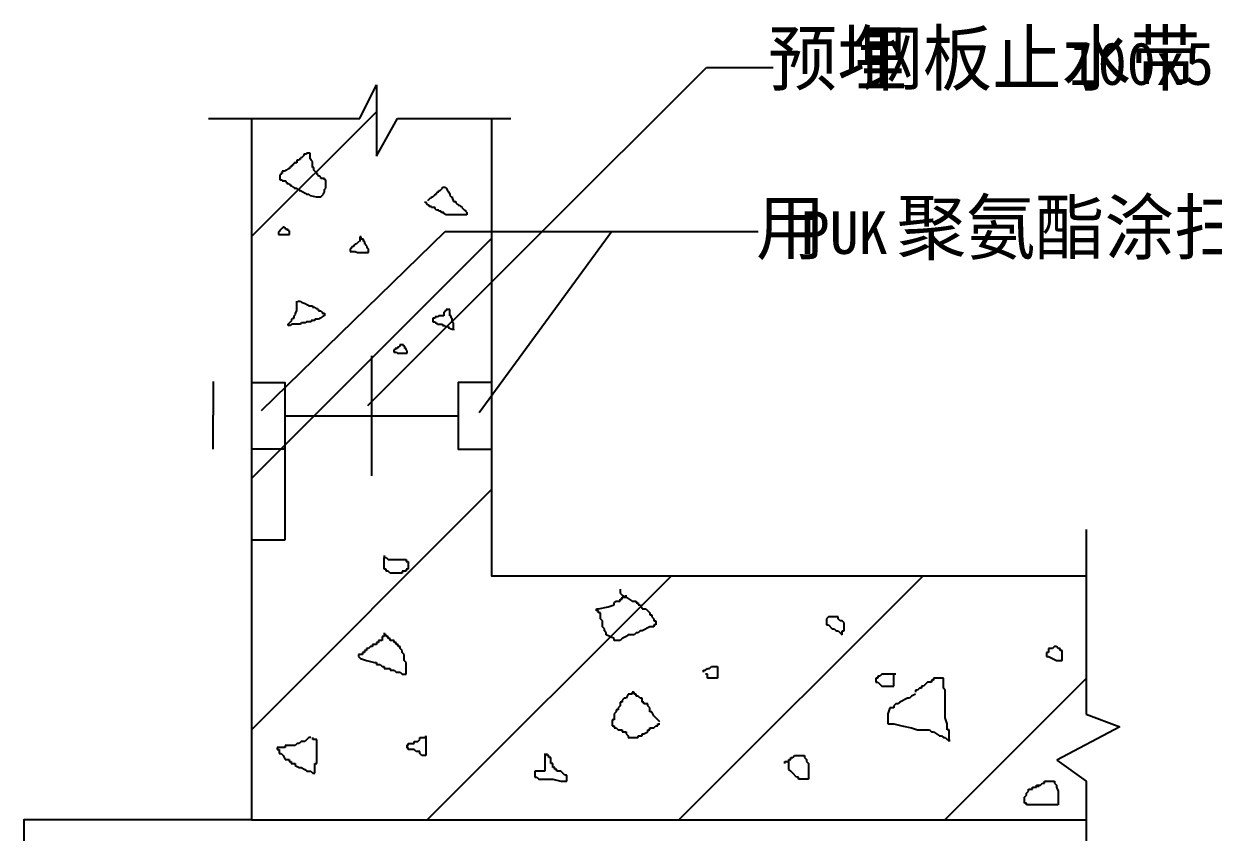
# Model space of a CAD drawing. Header units: metres. Extents: x -21463 to -6100, y -19940 to -10107.
# Drawn here: x -21463 to -12546, y -16171 to -10107 of the extents above; entities that cross this region are included whole.
import ezdxf

# ---------------------------------------------------------------- set-up
doc = ezdxf.new("R2010")
doc.units = ezdxf.units.M
doc.layers.add('PUB_DIM', color=3, linetype='Continuous')
doc.dimstyles.get("Standard").update_dxf_attribs({"dimtxt": 2.5, "dimasz": 2.5, "dimexe": 1.25, "dimexo": 0.625, "dimtad": 1, "dimcen": 2.5, "dimazin": 3, "dimtfac": 1, "dimtmove": 0, "dimatfit": 3})

# ---------------------------------------------------------------- blocks, each defined once
blk = doc.blocks.new('*D1')
for p, q in [((-20044.41, -12790.27), (-20044.41, -13043.77)), ((-20044.66, -13043.77), (-20044.91, -13043.77)), ((-20044.41, -13297.27), (-20044.41, -13043.77)), ((-20044.41, -13043.77), (-20044.41, -13043.77)), ((-20044.16, -13043.77), (-20043.91, -13043.77))]:
    blk.add_line(p, q)
at = {"layer": 'Defpoints'}
for p in [(-20044.41, -12790.27), (-20044.41, -13043.77), (-20044.41, -13297.27)]:
    blk.add_point(p, dxfattribs=at)
at = {"layer": 'PUB_DIM', "insert": (-20044.41, -13042.645), "char_height": 1, "attachment_point": 5}
blk.add_mtext('20', dxfattribs=at)
blk = doc.blocks.new('*D2')
for p, q in [((-19756.26, -13297.48), (-19756.26, -13979.29)), ((-19506.26, -13297.48), (-19506.26, -13979.29)), ((-19631.76, -13979.29), (-19756.51, -13979.29)), ((-19506.01, -13979.29), (-19630.76, -13979.29))]:
    blk.add_line(p, q)
at = {"layer": 'Defpoints'}
for p in [(-19756.26, -13297.48), (-19506.26, -13297.48), (-19506.26, -13979.29)]:
    blk.add_point(p, dxfattribs=at)
at = {"layer": 'PUB_DIM', "insert": (-19631.26, -13979.29), "char_height": 1, "attachment_point": 5}
blk.add_mtext('5', dxfattribs=at)

msp = doc.modelspace()

# ---------------------------------------------------------------- linework, layer by layer
for p, q in [((-18883.81, -12971.49), (-16345, -10434.37)), ((-16345, -10434.37), (-15845, -10434.37)), ((-18944.57, -10817.6), (-18818.63, -10565.89)), ((-18818.63, -10565.89), (-18818.63, -11100.77)), ((-19755.97, -11704.16), (-18818.63, -10766.82)), ((-20078.03, -10817.6), (-18944.57, -10817.6)), ((-18818.63, -11100.77), (-18661.21, -10817.6)), ((-18661.21, -10817.6), (-17811.11, -10817.6)), ((-19417.33, -11131.43), (-19417.33, -11149.64)), ((-19399.11, -11131.43), (-19417.33, -11131.43)), ((-19399.11, -11122.32), (-19399.11, -11131.43)), ((-19390, -11122.32), (-19399.11, -11122.32)), ((-19390, -11113.22), (-19390, -11122.32)), ((-19380.89, -11113.22), (-19390, -11113.22)), ((-19371.78, -11104.11), (-19380.89, -11113.22)), ((-19362.67, -11095.01), (-19371.78, -11104.11)), ((-19362.67, -11085.9), (-19362.67, -11095.01)), ((-19344.44, -11085.9), (-19362.67, -11085.9)), ((-19317.11, -11076.8), (-19344.44, -11076.8)), ((-19344.44, -11076.8), (-19344.44, -11085.9)), ((-19317.11, -11122.32), (-19317.11, -11076.8)), ((-19308, -11122.32), (-19317.11, -11122.32)), ((-19308, -11131.43), (-19308, -11122.32)), ((-19298.89, -11140.53), (-19308, -11131.43)), ((-19298.89, -11186.06), (-19298.89, -11140.53)), ((-19535.77, -11231.58), (-19535.77, -11240.68)), ((-19526.66, -11231.58), (-19535.77, -11231.58)), ((-19526.66, -11213.37), (-19526.66, -11231.58)), ((-19508.44, -11213.37), (-19526.66, -11213.37)), ((-19499.33, -11204.26), (-19508.44, -11213.37)), ((-19490.22, -11204.26), (-19499.33, -11204.26)), ((-19481.11, -11195.16), (-19490.22, -11204.26)), ((-19472, -11195.16), (-19481.11, -11195.16)), ((-19472, -11186.06), (-19472, -11195.16)), ((-19462.89, -11186.06), (-19472, -11186.06)), ((-19462.89, -11176.95), (-19462.89, -11186.06)), ((-19453.77, -11176.95), (-19462.89, -11176.95)), ((-19453.77, -11167.85), (-19453.77, -11176.95)), ((-19444.66, -11167.85), (-19453.77, -11167.85)), ((-19444.66, -11158.74), (-19444.66, -11167.85)), ((-19435.55, -11158.74), (-19444.66, -11158.74)), ((-19417.33, -11149.64), (-19435.55, -11149.64)), ((-19435.55, -11149.64), (-19435.55, -11158.74)), ((-19435.55, -11158.74), (-19435.55, -11149.64)), ((-19289.78, -11186.06), (-19298.89, -11186.06)), ((-19289.78, -11204.26), (-19289.78, -11186.06)), ((-19280.67, -11213.37), (-19289.78, -11204.26)), ((-19271.56, -11222.47), (-19280.67, -11213.37)), ((-19271.56, -11231.58), (-19271.56, -11222.47)), ((-19262.44, -11231.58), (-19271.56, -11231.58)), ((-19262.44, -11240.68), (-19262.44, -11231.58)), ((-19544.88, -11240.68), (-19544.88, -11277.1)), ((-19535.77, -11240.68), (-19544.88, -11240.68)), ((-19544.88, -11277.1), (-19526.66, -11277.1)), ((-19526.66, -11277.1), (-19526.66, -11286.21)), ((-19526.66, -11286.21), (-19499.33, -11286.21)), ((-19499.33, -11286.21), (-19499.33, -11295.31)), ((-19499.33, -11295.31), (-19490.22, -11295.31)), ((-19490.22, -11295.31), (-19490.22, -11304.42)), ((-19490.22, -11304.42), (-19481.11, -11304.42)), ((-19481.11, -11304.42), (-19472, -11313.52)), ((-19472, -11313.52), (-19462.89, -11313.52)), ((-19462.89, -11313.52), (-19462.89, -11322.63)), ((-19462.89, -11322.63), (-19453.77, -11322.63)), ((-19453.77, -11322.63), (-19444.66, -11331.73)), ((-19253.33, -11249.79), (-19262.44, -11240.68)), ((-19244.22, -11249.79), (-19253.33, -11249.79)), ((-19235.11, -11258.89), (-19244.22, -11249.79)), ((-19235.11, -11268), (-19235.11, -11258.89)), ((-19207.78, -11268), (-19235.11, -11268)), ((-19207.78, -11277.1), (-19207.78, -11268)), ((-19198.67, -11277.1), (-19207.78, -11277.1)), ((-19198.67, -11340.84), (-19198.67, -11277.1)), ((-19444.66, -11331.73), (-19435.55, -11331.73)), ((-19435.55, -11331.73), (-19435.55, -11340.84)), ((-19435.55, -11340.84), (-19417.33, -11340.84)), ((-19417.33, -11340.84), (-19408.22, -11349.94)), ((-19408.22, -11349.94), (-19399.11, -11349.94)), ((-19399.11, -11349.94), (-19399.11, -11359.05)), ((-19399.11, -11359.05), (-19390, -11359.05)), ((-19390, -11359.05), (-19353.55, -11377.26)), ((-19353.55, -11377.26), (-19344.44, -11386.36)), ((-19344.44, -11386.36), (-19326.22, -11386.36)), ((-19326.22, -11386.36), (-19317.11, -11395.47)), ((-19317.11, -11395.47), (-19271.56, -11404.57)), ((-19271.56, -11404.57), (-19235.11, -11404.57)), ((-19235.11, -11404.57), (-19226, -11395.47)), ((-19226, -11395.47), (-19216.89, -11386.36)), ((-19216.89, -11377.26), (-19207.78, -11368.15)), ((-19216.89, -11386.36), (-19216.89, -11377.26)), ((-19207.78, -11349.94), (-19198.67, -11340.84)), ((-19207.78, -11368.15), (-19207.78, -11349.94)), ((-18424.23, -11422.78), (-18415.12, -11413.68)), ((-18415.12, -11413.68), (-18406.01, -11413.68)), ((-18406.01, -11404.57), (-18396.9, -11404.57)), ((-18406.01, -11413.68), (-18406.01, -11404.57)), ((-18396.9, -11404.57), (-18387.79, -11395.47)), ((-18387.79, -11395.47), (-18378.68, -11386.36)), ((-18378.68, -11386.36), (-18369.57, -11386.36)), ((-18369.57, -11377.26), (-18360.46, -11368.15)), ((-18369.57, -11386.36), (-18369.57, -11377.26)), ((-18360.46, -11368.15), (-18351.35, -11368.15)), ((-18351.35, -11359.05), (-18342.24, -11359.05)), ((-18351.35, -11368.15), (-18351.35, -11359.05)), ((-18342.24, -11359.05), (-18333.12, -11349.94)), ((-18333.12, -11349.94), (-18324.01, -11340.84)), ((-18324.01, -11331.73), (-18305.79, -11331.73)), ((-18324.01, -11340.84), (-18324.01, -11331.73)), ((-18305.79, -11331.73), (-18296.68, -11340.84)), ((-18296.68, -11340.84), (-18287.57, -11359.05)), ((-18287.57, -11359.05), (-18278.46, -11368.15)), ((-18278.46, -11368.15), (-18269.35, -11386.36)), ((-18269.35, -11386.36), (-18269.35, -11395.47)), ((-18269.35, -11395.47), (-18260.24, -11404.57)), ((-18260.24, -11404.57), (-18251.13, -11404.57)), ((-18251.13, -11404.57), (-18251.13, -11413.68)), ((-18251.13, -11413.68), (-18242.01, -11440.99)), ((-18451.57, -11450.1), (-18451.57, -11440.99)), ((-18442.46, -11450.1), (-18451.57, -11450.1)), ((-18442.46, -11459.2), (-18442.46, -11450.1)), ((-18433.35, -11468.31), (-18442.46, -11459.2)), ((-18433.35, -11431.89), (-18424.23, -11422.78)), ((-18424.23, -11468.31), (-18433.35, -11468.31)), ((-18424.23, -11477.41), (-18424.23, -11468.31)), ((-18406.01, -11477.41), (-18424.23, -11477.41)), ((-18406.01, -11486.52), (-18406.01, -11477.41)), ((-18378.68, -11486.52), (-18406.01, -11486.52)), ((-18378.68, -11495.62), (-18378.68, -11486.52)), ((-18369.57, -11504.73), (-18378.68, -11495.62)), ((-18242.01, -11440.99), (-18223.79, -11440.99)), ((-18223.79, -11440.99), (-18223.79, -11450.1)), ((-18223.79, -11450.1), (-18214.68, -11459.2)), ((-18214.68, -11459.2), (-18205.57, -11459.2)), ((-18205.57, -11459.2), (-18205.57, -11468.31)), ((-18205.57, -11468.31), (-18196.46, -11468.31)), ((-18196.46, -11468.31), (-18187.35, -11477.41)), ((-18187.35, -11477.41), (-18178.24, -11477.41)), ((-18178.24, -11477.41), (-18178.24, -11486.52)), ((-18178.24, -11486.52), (-18169.13, -11495.62)), ((-18169.13, -11495.62), (-18160.02, -11504.73)), ((-18351.35, -11504.73), (-18369.57, -11504.73)), ((-18351.35, -11513.83), (-18351.35, -11504.73)), ((-18333.12, -11513.83), (-18351.35, -11513.83)), ((-18333.12, -11522.94), (-18333.12, -11513.83)), ((-18314.9, -11522.94), (-18333.12, -11522.94)), ((-18314.9, -11532.04), (-18314.9, -11522.94)), ((-18305.79, -11532.04), (-18314.9, -11532.04)), ((-18296.68, -11541.15), (-18305.79, -11532.04)), ((-18141.79, -11541.15), (-18296.68, -11541.15)), ((-18160.02, -11504.73), (-18150.9, -11504.73)), ((-18150.9, -11504.73), (-18150.9, -11513.83)), ((-18150.9, -11513.83), (-18141.79, -11522.94)), ((-18141.79, -11522.94), (-18141.79, -11541.15)), ((-19681.72, -13007.74), (-18303.51, -11666.69)), ((-19544.88, -11659.51), (-19554, -11668.62)), ((-19554, -11668.62), (-19554, -11686.83)), ((-19535.77, -11650.41), (-19544.88, -11659.51)), ((-19526.66, -11641.3), (-19535.77, -11650.41)), ((-19517.55, -11632.2), (-19526.66, -11641.3)), ((-19508.44, -11632.2), (-19517.55, -11632.2)), ((-19508.44, -11641.3), (-19508.44, -11632.2)), ((-19499.33, -11641.3), (-19508.44, -11641.3)), ((-19499.33, -11650.41), (-19499.33, -11641.3)), ((-19481.11, -11650.41), (-19499.33, -11650.41)), ((-19481.11, -11659.51), (-19481.11, -11650.41)), ((-19472, -11659.51), (-19481.11, -11659.51)), ((-19472, -11686.83), (-19472, -11659.51)), ((-18303.51, -11666.69), (-15956.69, -11666.69)), ((-18048.71, -13022.75), (-17055, -11663.84)), ((-19755.97, -13516.8), (-17955.97, -11716.8)), ((-19554, -11686.83), (-19472, -11686.83)), ((-18980, -11759.66), (-18989.11, -11768.77)), ((-18989.11, -11768.77), (-18989.11, -11777.87)), ((-18970.89, -11759.66), (-18980, -11759.66)), ((-18961.78, -11750.56), (-18970.89, -11759.66)), ((-18952.67, -11741.45), (-18961.78, -11750.56)), ((-18943.56, -11705.04), (-18943.56, -11741.45)), ((-18934.45, -11705.04), (-18943.56, -11705.04)), ((-18934.45, -11723.25), (-18934.45, -11705.04)), ((-18916.23, -11723.25), (-18934.45, -11723.25)), ((-18916.23, -11741.45), (-18916.23, -11723.25)), ((-18907.12, -11741.45), (-18916.23, -11741.45)), ((-18907.12, -11759.66), (-18907.12, -11741.45)), ((-18898.01, -11759.66), (-18907.12, -11759.66)), ((-18898.01, -11768.77), (-18898.01, -11759.66)), ((-18888.89, -11777.87), (-18898.01, -11768.77)), ((-19007.34, -11786.98), (-19016.45, -11796.08)), ((-19016.45, -11796.08), (-19016.45, -11814.29)), ((-19016.45, -11814.29), (-18980, -11814.29)), ((-18998.23, -11777.87), (-19007.34, -11786.98)), ((-18989.11, -11777.87), (-18998.23, -11777.87)), ((-18980, -11814.29), (-18961.78, -11823.4)), ((-18961.78, -11823.4), (-18879.78, -11823.4)), ((-18888.89, -11786.98), (-18888.89, -11777.87)), ((-18879.78, -11796.08), (-18888.89, -11786.98)), ((-18879.78, -11823.4), (-18879.78, -11796.08)), ((-19417.33, -12260.44), (-19417.33, -12187.6)), ((-19408.22, -12187.6), (-19390, -12187.6)), ((-19390, -12187.6), (-19380.89, -12196.7)), ((-19380.89, -12196.7), (-19353.55, -12205.81)), ((-19353.55, -12205.81), (-19335.33, -12214.91)), ((-19335.33, -12214.91), (-19326.22, -12224.02)), ((-19435.55, -12296.85), (-19426.44, -12287.75)), ((-19435.55, -12315.06), (-19435.55, -12296.85)), ((-19426.44, -12278.65), (-19417.33, -12260.44)), ((-19426.44, -12287.75), (-19426.44, -12278.65)), ((-19326.22, -12224.02), (-19298.89, -12224.02)), ((-19298.89, -12224.02), (-19298.89, -12233.12)), ((-19298.89, -12233.12), (-19280.67, -12233.12)), ((-19280.67, -12233.12), (-19271.56, -12242.23)), ((-19271.56, -12242.23), (-19262.44, -12242.23)), ((-19262.44, -12242.23), (-19262.44, -12251.33)), ((-19262.44, -12251.33), (-19253.33, -12251.33)), ((-19253.33, -12251.33), (-19253.33, -12260.44)), ((-19253.33, -12260.44), (-19235.11, -12260.44)), ((-19235.11, -12260.44), (-19226, -12269.54)), ((-19226, -12269.54), (-19226, -12278.65)), ((-19226, -12278.65), (-19207.78, -12278.65)), ((-19216.89, -12296.85), (-19226, -12305.96)), ((-19207.78, -12296.85), (-19216.89, -12296.85)), ((-19207.78, -12278.65), (-19207.78, -12296.85)), ((-18351.35, -12296.85), (-18360.46, -12305.96)), ((-18314.9, -12296.85), (-18351.35, -12296.85)), ((-18314.9, -12269.54), (-18314.9, -12278.65)), ((-18305.79, -12269.54), (-18314.9, -12269.54)), ((-18314.9, -12278.65), (-18314.9, -12296.85)), ((-18305.79, -12260.44), (-18305.79, -12269.54)), ((-18296.68, -12260.44), (-18305.79, -12260.44)), ((-18296.68, -12251.33), (-18296.68, -12260.44)), ((-18269.35, -12251.33), (-18296.68, -12251.33)), ((-18269.35, -12296.85), (-18269.35, -12251.33)), ((-18260.24, -12296.85), (-18269.35, -12296.85)), ((-18260.24, -12315.06), (-18260.24, -12296.85)), ((-19481.11, -12360.59), (-19472, -12351.48)), ((-19481.11, -12369.69), (-19481.11, -12360.59)), ((-19462.89, -12369.69), (-19481.11, -12369.69)), ((-19472, -12351.48), (-19462.89, -12342.38)), ((-19462.89, -12342.38), (-19453.77, -12333.27)), ((-19453.77, -12360.59), (-19462.89, -12369.69)), ((-19453.77, -12324.17), (-19444.66, -12315.06)), ((-19453.77, -12333.27), (-19453.77, -12324.17)), ((-19390, -12360.59), (-19453.77, -12360.59)), ((-19444.66, -12315.06), (-19435.55, -12315.06)), ((-19380.89, -12351.48), (-19390, -12360.59)), ((-19353.55, -12351.48), (-19380.89, -12351.48)), ((-19344.44, -12342.38), (-19353.55, -12351.48)), ((-19308, -12342.38), (-19344.44, -12342.38)), ((-19308, -12333.27), (-19308, -12342.38)), ((-19280.67, -12333.27), (-19308, -12333.27)), ((-19280.67, -12324.17), (-19280.67, -12333.27)), ((-19253.33, -12324.17), (-19280.67, -12324.17)), ((-19244.22, -12315.06), (-19253.33, -12324.17)), ((-19235.11, -12315.06), (-19244.22, -12315.06)), ((-19226, -12305.96), (-19235.11, -12315.06)), ((-18396.9, -12315.06), (-18396.9, -12342.38)), ((-18378.68, -12315.06), (-18396.9, -12315.06)), ((-18396.9, -12342.38), (-18378.68, -12342.38)), ((-18378.68, -12305.96), (-18378.68, -12315.06)), ((-18360.46, -12305.96), (-18378.68, -12305.96)), ((-18378.68, -12342.38), (-18378.68, -12351.48)), ((-18378.68, -12351.48), (-18369.57, -12351.48)), ((-18369.57, -12351.48), (-18360.46, -12360.59)), ((-18360.46, -12360.59), (-18324.01, -12360.59)), ((-18324.01, -12360.59), (-18324.01, -12369.69)), ((-18324.01, -12369.69), (-18305.79, -12369.69)), ((-18305.79, -12369.69), (-18305.79, -12378.8)), ((-18305.79, -12378.8), (-18278.46, -12378.8)), ((-18278.46, -12378.8), (-18278.46, -12387.9)), ((-18278.46, -12387.9), (-18251.13, -12397.01)), ((-18251.13, -12315.06), (-18260.24, -12315.06)), ((-18251.13, -12342.38), (-18251.13, -12315.06)), ((-18242.01, -12351.48), (-18251.13, -12342.38)), ((-18242.01, -12406.11), (-18242.01, -12351.48)), ((-18251.13, -12397.01), (-18242.01, -12397.01)), ((-18242.01, -12397.01), (-18242.01, -12406.11)), ((-18688.45, -12551.79), (-18688.45, -12570)), ((-18679.34, -12551.79), (-18688.45, -12551.79)), ((-18688.45, -12570), (-18670.23, -12570)), ((-18679.34, -12542.69), (-18679.34, -12551.79)), ((-18661.12, -12542.69), (-18679.34, -12542.69)), ((-18670.23, -12570), (-18661.12, -12579.11)), ((-18661.12, -12533.58), (-18661.12, -12542.69)), ((-18652.01, -12533.58), (-18661.12, -12533.58)), ((-18642.9, -12524.48), (-18652.01, -12533.58)), ((-18615.56, -12515.37), (-18642.9, -12515.37)), ((-18642.9, -12515.37), (-18642.9, -12524.48)), ((-18615.56, -12524.48), (-18615.56, -12515.37)), ((-18606.45, -12524.48), (-18615.56, -12524.48)), ((-18606.45, -12542.69), (-18606.45, -12524.48)), ((-18597.34, -12542.69), (-18606.45, -12542.69)), ((-18597.34, -12551.79), (-18597.34, -12542.69)), ((-18588.23, -12560.9), (-18597.34, -12551.79)), ((-18588.23, -12579.11), (-18588.23, -12560.9)), ((-18661.12, -12579.11), (-18588.23, -12579.11)), ((-19757.02, -12797.48), (-19757.02, -13297.48)), ((-17957.36, -12797.48), (-17957.36, -13297.48)), ((-19754.26, -15399.88), (-17955.97, -13601.59)), ((-13497.68, -13901.07), (-13497.68, -15285.48)), ((-18760.65, -14095.2), (-18760.65, -14110.06)), ((-18760.65, -14110.06), (-18745.79, -14110.06)), ((-18760.65, -14199.18), (-18760.65, -14110.06)), ((-18745.79, -14110.06), (-18730.93, -14124.91)), ((-18730.93, -14124.91), (-18597.16, -14124.91)), ((-18597.16, -14124.91), (-18597.16, -14139.76)), ((-18597.16, -14139.76), (-18582.29, -14139.76)), ((-18582.29, -14139.76), (-18582.29, -14199.18)), ((-18745.79, -14199.18), (-18760.65, -14199.18)), ((-18745.79, -14214.03), (-18745.79, -14199.18)), ((-18730.93, -14214.03), (-18745.79, -14214.03)), ((-18716.06, -14228.88), (-18730.93, -14214.03)), ((-18626.88, -14228.88), (-18716.06, -14228.88)), ((-18626.88, -14214.03), (-18626.88, -14228.88)), ((-18597.16, -14214.03), (-18626.88, -14214.03)), ((-18597.16, -14199.18), (-18597.16, -14214.03)), ((-18582.29, -14199.18), (-18597.16, -14199.18)), ((-18438.43, -16078.22), (-16607.68, -14247.48)), ((-16552.46, -16078.22), (-14721.71, -14247.48)), ((-16991.93, -14347.71), (-16991.93, -14377.42)), ((-17036.52, -14451.68), (-17021.66, -14436.83)), ((-17021.66, -14436.83), (-16991.93, -14436.83)), ((-16991.93, -14377.42), (-16977.07, -14392.27)), ((-16991.93, -14421.98), (-16977.07, -14421.98)), ((-16991.93, -14436.83), (-16991.93, -14421.98)), ((-16977.07, -14392.27), (-16947.34, -14407.12)), ((-16977.07, -14407.12), (-16947.34, -14407.12)), ((-16977.07, -14421.98), (-16977.07, -14407.12)), ((-16947.34, -14407.12), (-16947.34, -14392.27)), ((-16947.34, -14407.12), (-16902.75, -14436.83)), ((-16902.75, -14436.83), (-16873.03, -14436.83)), ((-16873.03, -14436.83), (-16873.03, -14451.68)), ((-17170.29, -14496.24), (-17155.43, -14496.24)), ((-17170.29, -14511.1), (-17170.29, -14496.24)), ((-17155.43, -14511.1), (-17170.29, -14511.1)), ((-17155.43, -14496.24), (-17081.11, -14481.39)), ((-17155.43, -14525.95), (-17155.43, -14511.1)), ((-17140.56, -14525.95), (-17155.43, -14525.95)), ((-17140.56, -14570.51), (-17140.56, -14525.95)), ((-17081.11, -14481.39), (-17036.52, -14466.54)), ((-17036.52, -14466.54), (-17036.52, -14451.68)), ((-16873.03, -14451.68), (-16858.16, -14451.68)), ((-16858.16, -14451.68), (-16858.16, -14466.54)), ((-16858.16, -14466.54), (-16843.3, -14466.54)), ((-16843.3, -14466.54), (-16828.44, -14496.24)), ((-16828.44, -14496.24), (-16798.71, -14496.24)), ((-16798.71, -14496.24), (-16783.85, -14511.1)), ((-16783.85, -14511.1), (-16768.99, -14525.95)), ((-16768.99, -14525.95), (-16768.99, -14540.8)), ((-17125.7, -14585.36), (-17140.56, -14570.51)), ((-17125.7, -14629.92), (-17125.7, -14585.36)), ((-16768.99, -14540.8), (-16754.12, -14540.8)), ((-16754.12, -14540.8), (-16754.12, -14555.66)), ((-16754.12, -14555.66), (-16739.26, -14570.51)), ((-16739.26, -14570.51), (-16739.26, -14585.36)), ((-16739.26, -14585.36), (-16724.4, -14585.36)), ((-16739.26, -14615.07), (-16739.26, -14629.92)), ((-16724.4, -14615.07), (-16739.26, -14615.07)), ((-16724.4, -14585.36), (-16724.4, -14615.07)), ((-15431.3, -14555.66), (-15446.16, -14570.51)), ((-15446.16, -14570.51), (-15446.16, -14615.07)), ((-15446.16, -14615.07), (-15431.3, -14615.07)), ((-15386.71, -14555.66), (-15431.3, -14555.66)), ((-15431.3, -14615.07), (-15401.57, -14644.77)), ((-15356.98, -14555.66), (-15386.71, -14555.66)), ((-15356.98, -14570.51), (-15356.98, -14555.66)), ((-15342.12, -14585.36), (-15356.98, -14570.51)), ((-15327.26, -14585.36), (-15342.12, -14585.36)), ((-15312.39, -14600.21), (-15327.26, -14585.36)), ((-15312.39, -14659.63), (-15312.39, -14600.21)), ((-18775.51, -14704.19), (-18775.51, -14733.89)), ((-18760.65, -14704.19), (-18775.51, -14704.19)), ((-18760.65, -14674.48), (-18760.65, -14704.19)), ((-18745.79, -14689.33), (-18760.65, -14689.33)), ((-18745.79, -14704.19), (-18745.79, -14689.33)), ((-18730.93, -14704.19), (-18745.79, -14704.19)), ((-18730.93, -14719.04), (-18730.93, -14704.19)), ((-17110.84, -14644.77), (-17125.7, -14629.92)), ((-17110.84, -14659.63), (-17110.84, -14644.77)), ((-17095.98, -14674.48), (-17110.84, -14659.63)), ((-17095.98, -14689.33), (-17095.98, -14674.48)), ((-17036.52, -14719.04), (-17095.98, -14689.33)), ((-16947.34, -14704.19), (-16977.07, -14719.04)), ((-16932.48, -14689.33), (-16947.34, -14704.19)), ((-16887.89, -14689.33), (-16932.48, -14689.33)), ((-16873.03, -14674.48), (-16887.89, -14689.33)), ((-16858.16, -14674.48), (-16873.03, -14674.48)), ((-16843.3, -14659.63), (-16858.16, -14674.48)), ((-16828.44, -14659.63), (-16843.3, -14659.63)), ((-16768.99, -14629.92), (-16828.44, -14659.63)), ((-16739.26, -14629.92), (-16768.99, -14629.92)), ((-15401.57, -14644.77), (-15386.71, -14644.77)), ((-15386.71, -14644.77), (-15371.85, -14659.63)), ((-15371.85, -14659.63), (-15356.98, -14659.63)), ((-15356.98, -14659.63), (-15342.12, -14674.48)), ((-15342.12, -14674.48), (-15327.26, -14689.33)), ((-15327.26, -14659.63), (-15312.39, -14659.63)), ((-15327.26, -14689.33), (-15327.26, -14659.63)), ((-18894.42, -14793.31), (-18894.42, -14808.16)), ((-18879.56, -14793.31), (-18894.42, -14793.31)), ((-18864.69, -14778.45), (-18879.56, -14793.31)), ((-18849.83, -14778.45), (-18864.69, -14778.45)), ((-18849.83, -14763.6), (-18849.83, -14778.45)), ((-18820.1, -14763.6), (-18849.83, -14763.6)), ((-18820.1, -14748.75), (-18820.1, -14763.6)), ((-18805.24, -14748.75), (-18820.1, -14748.75)), ((-18805.24, -14733.89), (-18805.24, -14748.75)), ((-18775.51, -14733.89), (-18805.24, -14733.89)), ((-18716.06, -14719.04), (-18730.93, -14719.04)), ((-18716.06, -14733.89), (-18716.06, -14719.04)), ((-18686.34, -14733.89), (-18716.06, -14733.89)), ((-18686.34, -14748.75), (-18686.34, -14733.89)), ((-18671.47, -14748.75), (-18686.34, -14748.75)), ((-18671.47, -14763.6), (-18671.47, -14748.75)), ((-18656.61, -14763.6), (-18671.47, -14763.6)), ((-18656.61, -14778.45), (-18656.61, -14763.6)), ((-18641.75, -14778.45), (-18656.61, -14778.45)), ((-18641.75, -14793.31), (-18641.75, -14778.45)), ((-18626.88, -14808.16), (-18641.75, -14793.31)), ((-17036.52, -14733.89), (-17036.52, -14719.04)), ((-16991.93, -14733.89), (-17036.52, -14733.89)), ((-16977.07, -14719.04), (-16991.93, -14733.89)), ((-13781.49, -14793.31), (-13781.49, -14823.01)), ((-13751.76, -14793.31), (-13781.49, -14793.31)), ((-13736.9, -14778.45), (-13751.76, -14793.31)), ((-13722.03, -14778.45), (-13736.9, -14778.45)), ((-13707.17, -14793.31), (-13722.03, -14778.45)), ((-13692.31, -14793.31), (-13707.17, -14793.31)), ((-13692.31, -14808.16), (-13692.31, -14793.31)), ((-18953.87, -14837.87), (-18953.87, -14852.72)), ((-18924.15, -14837.87), (-18953.87, -14837.87)), ((-18953.87, -14852.72), (-18939.01, -14867.57)), ((-18939.01, -14867.57), (-18894.42, -14882.43)), ((-18924.15, -14823.01), (-18924.15, -14837.87)), ((-18909.28, -14823.01), (-18924.15, -14823.01)), ((-18909.28, -14808.16), (-18909.28, -14823.01)), ((-18894.42, -14808.16), (-18909.28, -14808.16)), ((-18894.42, -14882.43), (-18834.97, -14897.28)), ((-18626.88, -14823.01), (-18626.88, -14808.16)), ((-18612.02, -14837.87), (-18626.88, -14823.01)), ((-18612.02, -14882.43), (-18612.02, -14837.87)), ((-18597.16, -14897.28), (-18612.02, -14882.43)), ((-13796.35, -14823.01), (-13796.35, -14852.72)), ((-13781.49, -14823.01), (-13796.35, -14823.01)), ((-13796.35, -14852.72), (-13781.49, -14852.72)), ((-13781.49, -14852.72), (-13722.03, -14882.43)), ((-13722.03, -14882.43), (-13677.44, -14882.43)), ((-13677.44, -14808.16), (-13692.31, -14808.16)), ((-13677.44, -14882.43), (-13677.44, -14808.16)), ((-18834.97, -14897.28), (-18820.1, -14897.28)), ((-18820.1, -14897.28), (-18820.1, -14912.13)), ((-18820.1, -14912.13), (-18790.38, -14912.13)), ((-18790.38, -14912.13), (-18775.51, -14926.99)), ((-18775.51, -14926.99), (-18760.65, -14926.99)), ((-18760.65, -14926.99), (-18760.65, -14941.84)), ((-18760.65, -14941.84), (-18716.06, -14941.84)), ((-18716.06, -14941.84), (-18716.06, -14956.69)), ((-18716.06, -14956.69), (-18686.34, -14956.69)), ((-18686.34, -14956.69), (-18671.47, -14971.55)), ((-18671.47, -14971.55), (-18641.75, -14971.55)), ((-18641.75, -14971.55), (-18626.88, -14986.4)), ((-18597.16, -14986.4), (-18597.16, -14897.28)), ((-16367.68, -14956.69), (-16352.82, -14956.69)), ((-16367.68, -14971.55), (-16367.68, -14956.69)), ((-16352.82, -14956.69), (-16337.95, -14941.84)), ((-16337.95, -14941.84), (-16323.09, -14941.84)), ((-16323.09, -14941.84), (-16308.23, -14926.99)), ((-16308.23, -14926.99), (-16263.64, -14926.99)), ((-16263.64, -14926.99), (-16263.64, -15016.11)), ((-18626.88, -14986.4), (-18597.16, -14986.4)), ((-16337.95, -14986.4), (-16352.82, -14986.4)), ((-16337.95, -15016.11), (-16337.95, -14986.4)), ((-16263.64, -15016.11), (-16337.95, -15016.11)), ((-15074.58, -15016.11), (-15074.58, -15045.81)), ((-15059.72, -15016.11), (-15074.58, -15016.11)), ((-15074.58, -15045.81), (-15059.72, -15045.81)), ((-15059.72, -15001.25), (-15059.72, -15016.11)), ((-15044.86, -15001.25), (-15059.72, -15001.25)), ((-15059.72, -15045.81), (-15044.86, -15060.67)), ((-15029.99, -14986.4), (-15044.86, -15001.25)), ((-15044.86, -15060.67), (-15029.99, -15075.52)), ((-14925.95, -14986.4), (-15029.99, -14986.4)), ((-14940.81, -15075.52), (-14940.81, -14986.4)), ((-14703, -15060.67), (-14717.87, -15075.52)), ((-14688.14, -15045.81), (-14703, -15060.67)), ((-14658.41, -15045.81), (-14688.14, -15045.81)), ((-14658.41, -15030.96), (-14658.41, -15045.81)), ((-14643.55, -15030.96), (-14658.41, -15030.96)), ((-14569.23, -15016.11), (-14643.55, -15016.11)), ((-14643.55, -15016.11), (-14643.55, -15030.96)), ((-14569.23, -15090.37), (-14569.23, -15016.11)), ((-14557.89, -16078.22), (-13497.68, -15018.01)), ((-16932.48, -15134.93), (-16947.34, -15164.64)), ((-16902.75, -15134.93), (-16932.48, -15134.93)), ((-16902.75, -15120.08), (-16902.75, -15134.93)), ((-16887.89, -15120.08), (-16902.75, -15120.08)), ((-16887.89, -15134.93), (-16887.89, -15120.08)), ((-16873.03, -15134.93), (-16887.89, -15134.93)), ((-16873.03, -15149.79), (-16873.03, -15134.93)), ((-16858.16, -15149.79), (-16873.03, -15149.79)), ((-16843.3, -15164.64), (-16858.16, -15149.79)), ((-15029.99, -15075.52), (-14940.81, -15075.52)), ((-14807.05, -15149.79), (-14821.91, -15164.64)), ((-14777.32, -15134.93), (-14807.05, -15149.79)), ((-14777.32, -15105.23), (-14777.32, -15120.08)), ((-14762.46, -15105.23), (-14777.32, -15105.23)), ((-14747.59, -15090.37), (-14762.46, -15105.23)), ((-14732.73, -15090.37), (-14747.59, -15090.37)), ((-14732.73, -15075.52), (-14732.73, -15090.37)), ((-14717.87, -15075.52), (-14732.73, -15075.52)), ((-14554.37, -15105.23), (-14569.23, -15090.37)), ((-14554.37, -15313.17), (-14554.37, -15105.23)), ((-16991.93, -15224.05), (-17006.8, -15238.91)), ((-17006.8, -15238.91), (-17006.8, -15253.76)), ((-16991.93, -15194.35), (-16991.93, -15224.05)), ((-16977.07, -15194.35), (-16991.93, -15194.35)), ((-16962.21, -15164.64), (-16977.07, -15179.49)), ((-16977.07, -15179.49), (-16977.07, -15194.35)), ((-16947.34, -15164.64), (-16962.21, -15164.64)), ((-16828.44, -15164.64), (-16843.3, -15164.64)), ((-16828.44, -15194.35), (-16828.44, -15164.64)), ((-16813.57, -15194.35), (-16828.44, -15194.35)), ((-16813.57, -15209.2), (-16813.57, -15194.35)), ((-16783.85, -15209.2), (-16813.57, -15209.2)), ((-16783.85, -15224.05), (-16783.85, -15209.2)), ((-16768.99, -15238.91), (-16783.85, -15224.05)), ((-16768.99, -15268.61), (-16768.99, -15238.91)), ((-14970.54, -15238.91), (-14985.4, -15283.47)), ((-14940.81, -15238.91), (-14970.54, -15238.91)), ((-14925.95, -15209.2), (-14940.81, -15224.05)), ((-14940.81, -15224.05), (-14940.81, -15238.91)), ((-14911.09, -15209.2), (-14925.95, -15209.2)), ((-14896.22, -15194.35), (-14911.09, -15209.2)), ((-14836.77, -15164.64), (-14896.22, -15194.35)), ((-14821.91, -15164.64), (-14836.77, -15164.64)), ((-17051.39, -15328.03), (-17051.39, -15372.59)), ((-17036.52, -15328.03), (-17051.39, -15328.03)), ((-17021.66, -15268.61), (-17036.52, -15283.47)), ((-17036.52, -15283.47), (-17036.52, -15328.03)), ((-17021.66, -15253.76), (-17021.66, -15268.61)), ((-17006.8, -15253.76), (-17021.66, -15253.76)), ((-16754.12, -15268.61), (-16768.99, -15268.61)), ((-16739.26, -15298.32), (-16754.12, -15268.61)), ((-16724.4, -15313.17), (-16739.26, -15298.32)), ((-16694.67, -15342.88), (-16724.4, -15313.17)), ((-14985.4, -15283.47), (-14985.4, -15357.73)), ((-14539.51, -15357.73), (-14554.37, -15313.17)), ((-13497.68, -15285.48), (-13245.8, -15379.87)), ((-17051.39, -15372.59), (-17036.52, -15372.59)), ((-17036.52, -15372.59), (-17036.52, -15387.44)), ((-17036.52, -15387.44), (-17021.66, -15387.44)), ((-17021.66, -15387.44), (-17006.8, -15402.29)), ((-17006.8, -15402.29), (-16977.07, -15402.29)), ((-16977.07, -15402.29), (-16977.07, -15417.15)), ((-16977.07, -15417.15), (-16947.34, -15417.15)), ((-16947.34, -15417.15), (-16947.34, -15432)), ((-16813.57, -15432), (-16783.85, -15417.15)), ((-16783.85, -15402.29), (-16768.99, -15402.29)), ((-16783.85, -15417.15), (-16783.85, -15402.29)), ((-16768.99, -15387.44), (-16739.26, -15387.44)), ((-16768.99, -15402.29), (-16768.99, -15387.44)), ((-16739.26, -15387.44), (-16724.4, -15372.59)), ((-16724.4, -15372.59), (-16709.53, -15372.59)), ((-16709.53, -15357.73), (-16694.67, -15357.73)), ((-16709.53, -15372.59), (-16709.53, -15357.73)), ((-14985.4, -15357.73), (-14940.81, -15357.73)), ((-14940.81, -15357.73), (-14881.36, -15372.59)), ((-14881.36, -15372.59), (-14807.05, -15387.44)), ((-14807.05, -15387.44), (-14762.46, -15402.29)), ((-14762.46, -15402.29), (-14673.28, -15402.29)), ((-14673.28, -15402.29), (-14658.41, -15417.15)), ((-14658.41, -15417.15), (-14643.55, -15417.15)), ((-14643.55, -15417.15), (-14598.96, -15446.85)), ((-14539.51, -15402.29), (-14539.51, -15357.73)), ((-14524.64, -15402.29), (-14539.51, -15402.29)), ((-14524.64, -15491.41), (-14524.64, -15402.29)), ((-13245.8, -15379.87), (-13718.07, -15631.59)), ((-19414.63, -15506.27), (-19429.49, -15521.12)), ((-19399.77, -15506.27), (-19414.63, -15506.27)), ((-19384.91, -15491.41), (-19399.77, -15506.27)), ((-19355.18, -15491.41), (-19384.91, -15491.41)), ((-19340.32, -15476.56), (-19355.18, -15491.41)), ((-19325.45, -15461.71), (-19340.32, -15476.56)), ((-19310.59, -15461.71), (-19325.45, -15461.71)), ((-19295.73, -15476.56), (-19295.73, -15461.71)), ((-19266, -15476.56), (-19295.73, -15476.56)), ((-19266, -15654.8), (-19266, -15476.56)), ((-18582.29, -15506.27), (-18537.7, -15506.27)), ((-18582.29, -15521.12), (-18582.29, -15506.27)), ((-18537.7, -15491.41), (-18507.98, -15491.41)), ((-18537.7, -15506.27), (-18537.7, -15491.41)), ((-18507.98, -15491.41), (-18493.11, -15476.56)), ((-18493.11, -15461.71), (-18448.52, -15461.71)), ((-18493.11, -15476.56), (-18493.11, -15461.71)), ((-18448.52, -15446.85), (-18448.52, -15595.39)), ((-18448.52, -15461.71), (-18448.52, -15446.85)), ((-16947.34, -15432), (-16932.48, -15446.85)), ((-16932.48, -15446.85), (-16932.48, -15461.71)), ((-16932.48, -15461.71), (-16858.16, -15461.71)), ((-16858.16, -15446.85), (-16828.44, -15446.85)), ((-16858.16, -15461.71), (-16858.16, -15446.85)), ((-16828.44, -15432), (-16813.57, -15432)), ((-16828.44, -15446.85), (-16828.44, -15432)), ((-14598.96, -15446.85), (-14584.1, -15446.85)), ((-14584.1, -15446.85), (-14569.23, -15461.71)), ((-14569.23, -15461.71), (-14554.37, -15461.71)), ((-14554.37, -15461.71), (-14539.51, -15476.56)), ((-14539.51, -15476.56), (-14524.64, -15476.56)), ((-14524.64, -15476.56), (-14524.64, -15491.41)), ((-19563.26, -15535.97), (-19563.26, -15550.83)), ((-19503.81, -15535.97), (-19563.26, -15535.97)), ((-19563.26, -15550.83), (-19548.4, -15550.83)), ((-19548.4, -15550.83), (-19548.4, -15580.53)), ((-19548.4, -15580.53), (-19533.54, -15580.53)), ((-19533.54, -15580.53), (-19518.67, -15595.39)), ((-19518.67, -15595.39), (-19503.81, -15625.09)), ((-19503.81, -15521.12), (-19503.81, -15535.97)), ((-19429.49, -15521.12), (-19503.81, -15521.12)), ((-18597.16, -15521.12), (-18582.29, -15521.12)), ((-18582.29, -15535.97), (-18597.16, -15535.97)), ((-18582.29, -15550.83), (-18582.29, -15535.97)), ((-18537.7, -15550.83), (-18582.29, -15550.83)), ((-18522.84, -15565.68), (-18537.7, -15550.83)), ((-18493.11, -15565.68), (-18522.84, -15565.68)), ((-18493.11, -15580.53), (-18493.11, -15565.68)), ((-18478.25, -15595.39), (-18493.11, -15580.53)), ((-18448.52, -15595.39), (-18478.25, -15595.39)), ((-17556.73, -15580.53), (-17556.73, -15714.21)), ((-17541.87, -15595.39), (-17541.87, -15580.53)), ((-17527.01, -15595.39), (-17541.87, -15595.39)), ((-17527.01, -15610.24), (-17527.01, -15595.39)), ((-15698.84, -15610.24), (-15683.97, -15595.39)), ((-15683.97, -15595.39), (-15609.66, -15595.39)), ((-15609.66, -15595.39), (-15609.66, -15610.24)), ((-19503.81, -15625.09), (-19474.08, -15625.09)), ((-19474.08, -15625.09), (-19474.08, -15639.95)), ((-19474.08, -15639.95), (-19459.22, -15639.95)), ((-19459.22, -15639.95), (-19459.22, -15654.8)), ((-19459.22, -15654.8), (-19429.49, -15654.8)), ((-19429.49, -15654.8), (-19429.49, -15669.65)), ((-19429.49, -15669.65), (-19399.77, -15684.51)), ((-19399.77, -15684.51), (-19384.91, -15684.51)), ((-19384.91, -15684.51), (-19355.18, -15699.36)), ((-19280.86, -15654.8), (-19266, -15654.8)), ((-19280.86, -15729.07), (-19280.86, -15654.8)), ((-17512.14, -15610.24), (-17527.01, -15610.24)), ((-17512.14, -15654.8), (-17512.14, -15610.24)), ((-17497.28, -15654.8), (-17512.14, -15654.8)), ((-17497.28, -15684.51), (-17497.28, -15654.8)), ((-17482.42, -15684.51), (-17497.28, -15684.51)), ((-17482.42, -15699.36), (-17482.42, -15684.51)), ((-15758.29, -15654.8), (-15758.29, -15639.95)), ((-15758.29, -15639.95), (-15728.56, -15639.95)), ((-15728.56, -15625.09), (-15713.7, -15625.09)), ((-15728.56, -15639.95), (-15728.56, -15625.09)), ((-15728.56, -15699.36), (-15728.56, -15639.95)), ((-15713.7, -15610.24), (-15698.84, -15610.24)), ((-15713.7, -15625.09), (-15713.7, -15610.24)), ((-15609.66, -15610.24), (-15594.79, -15625.09)), ((-15594.79, -15625.09), (-15594.79, -15639.95)), ((-15594.79, -15639.95), (-15579.93, -15654.8)), ((-15579.93, -15654.8), (-15579.93, -15773.63)), ((-13718.07, -15631.59), (-13497.68, -15788.91)), ((-19355.18, -15699.36), (-19340.32, -15714.21)), ((-19340.32, -15714.21), (-19310.59, -15714.21)), ((-19310.59, -15714.21), (-19295.73, -15729.07)), ((-19295.73, -15729.07), (-19280.86, -15729.07)), ((-17556.73, -15714.21), (-17631.05, -15714.21)), ((-17631.05, -15714.21), (-17631.05, -15758.77)), ((-17631.05, -15758.77), (-17616.19, -15758.77)), ((-17616.19, -15758.77), (-17601.32, -15773.63)), ((-17601.32, -15773.63), (-17497.28, -15773.63)), ((-17497.28, -15773.63), (-17437.83, -15788.48)), ((-17467.55, -15699.36), (-17482.42, -15699.36)), ((-17467.55, -15714.21), (-17467.55, -15699.36)), ((-17437.83, -15714.21), (-17467.55, -15714.21)), ((-17422.97, -15729.07), (-17437.83, -15714.21)), ((-17408.1, -15743.92), (-17422.97, -15729.07)), ((-17393.24, -15743.92), (-17408.1, -15743.92)), ((-17393.24, -15788.48), (-17393.24, -15743.92)), ((-15713.7, -15714.21), (-15728.56, -15699.36)), ((-15698.84, -15729.07), (-15713.7, -15714.21)), ((-15669.11, -15758.77), (-15698.84, -15729.07)), ((-15654.25, -15758.77), (-15669.11, -15758.77)), ((-15654.25, -15773.63), (-15654.25, -15758.77)), ((-15579.93, -15773.63), (-15654.25, -15773.63)), ((-17437.83, -15788.48), (-17393.24, -15788.48)), ((-13944.98, -15877.6), (-13930.12, -15862.74)), ((-13930.12, -15847.89), (-13900.39, -15847.89)), ((-13930.12, -15862.74), (-13930.12, -15847.89)), ((-13900.39, -15833.04), (-13870.66, -15833.04)), ((-13900.39, -15847.89), (-13900.39, -15833.04)), ((-13870.66, -15818.19), (-13855.8, -15818.19)), ((-13870.66, -15833.04), (-13870.66, -15818.19)), ((-13855.8, -15818.19), (-13840.94, -15818.19)), ((-13855.8, -15833.04), (-13855.8, -15818.19)), ((-13840.94, -15818.19), (-13826.08, -15803.33)), ((-13826.08, -15803.33), (-13811.21, -15803.33)), ((-13811.21, -15788.48), (-13736.9, -15788.48)), ((-13811.21, -15803.33), (-13811.21, -15788.48)), ((-13736.9, -15788.48), (-13736.9, -15803.33)), ((-13736.9, -15803.33), (-13722.03, -15818.19)), ((-13722.03, -15818.19), (-13722.03, -15833.04)), ((-13722.03, -15833.04), (-13707.17, -15862.74)), ((-13707.17, -15862.74), (-13707.17, -15966.72)), ((-13497.68, -15788.91), (-13497.68, -17487.96)), ((-13959.84, -15907.3), (-13944.98, -15892.45)), ((-13959.84, -15951.86), (-13959.84, -15907.3)), ((-13944.98, -15951.86), (-13959.84, -15951.86)), ((-13944.98, -15892.45), (-13944.98, -15877.6)), ((-13944.98, -15966.72), (-13944.98, -15951.86)), ((-13707.17, -15966.72), (-13944.98, -15966.72))]:
    msp.add_line(p, q)
for points in [[(-19755.97, -10817.6), (-19755.97, -12797.48), (-19505.97, -12797.48), (-19505.97, -13297.48), (-19755.97, -13297.48), (-19755.97, -16078.22), (-13497.68, -16078.22)], [(-17955.97, -10817.6), (-17955.97, -12797.48), (-18205.97, -12797.48), (-18205.97, -13297.48), (-17955.97, -13297.48), (-17955.97, -14247.48), (-13497.68, -14247.48)], [(-18857.02, -12597.48), (-18857.02, -13497.48)], [(-19505.97, -13047.48), (-18857.02, -13047.48)], [(-18857.02, -13047.48), (-18205.97, -13047.48)], [(-19755.97, -16078.22), (-21463.36, -16078.22), (-21463.36, -17110.39), (-13497.68, -17110.39)]]:
    msp.add_lwpolyline(points)

# ---------------------------------------------------------------- texts
for s, height, p in [('预埋', 400, (-15884.34, -10566.37)), ('钢板止水带', 400, (-15243.65, -10565.79)), ('100x5', 320, (-13629.6, -10565.79)), ('用', 400, (-15973.93, -11833.53)), ('聚氨酯涂扫平缝面或自粘性橡胶带嵌缝', 400, (-14919.39, -11833.53)), ('PUK', 320, (-15639.42, -11833.53))]:
    msp.add_text(s, height=height).set_placement(p)

# ---------------------------------------------------------------- dimensions: what is measured, and where the dimension line sits
at = {"layer": 'PUB_DIM'}
for base, p1, p2, text, picture, middle in [((-20044.41, -13043.77), (-20044.41, -13297.27), (-20044.41, -12790.27), '20', '*D1', (-20044.41, -13042.645)), ((-19506.26, -13979.29), (-19506.26, -13297.48), (-19756.26, -13297.48), '5', '*D2', (-19631.26, -13979.29))]:
    dim = msp.add_linear_dim(base=base, p1=p1, p2=p2, text=text, dimstyle='Standard', dxfattribs=at)
    dim.commit()
    dim.dimension.update_dxf_attribs({"geometry": picture, "text_midpoint": middle})

doc.saveas('drawing.dxf')
